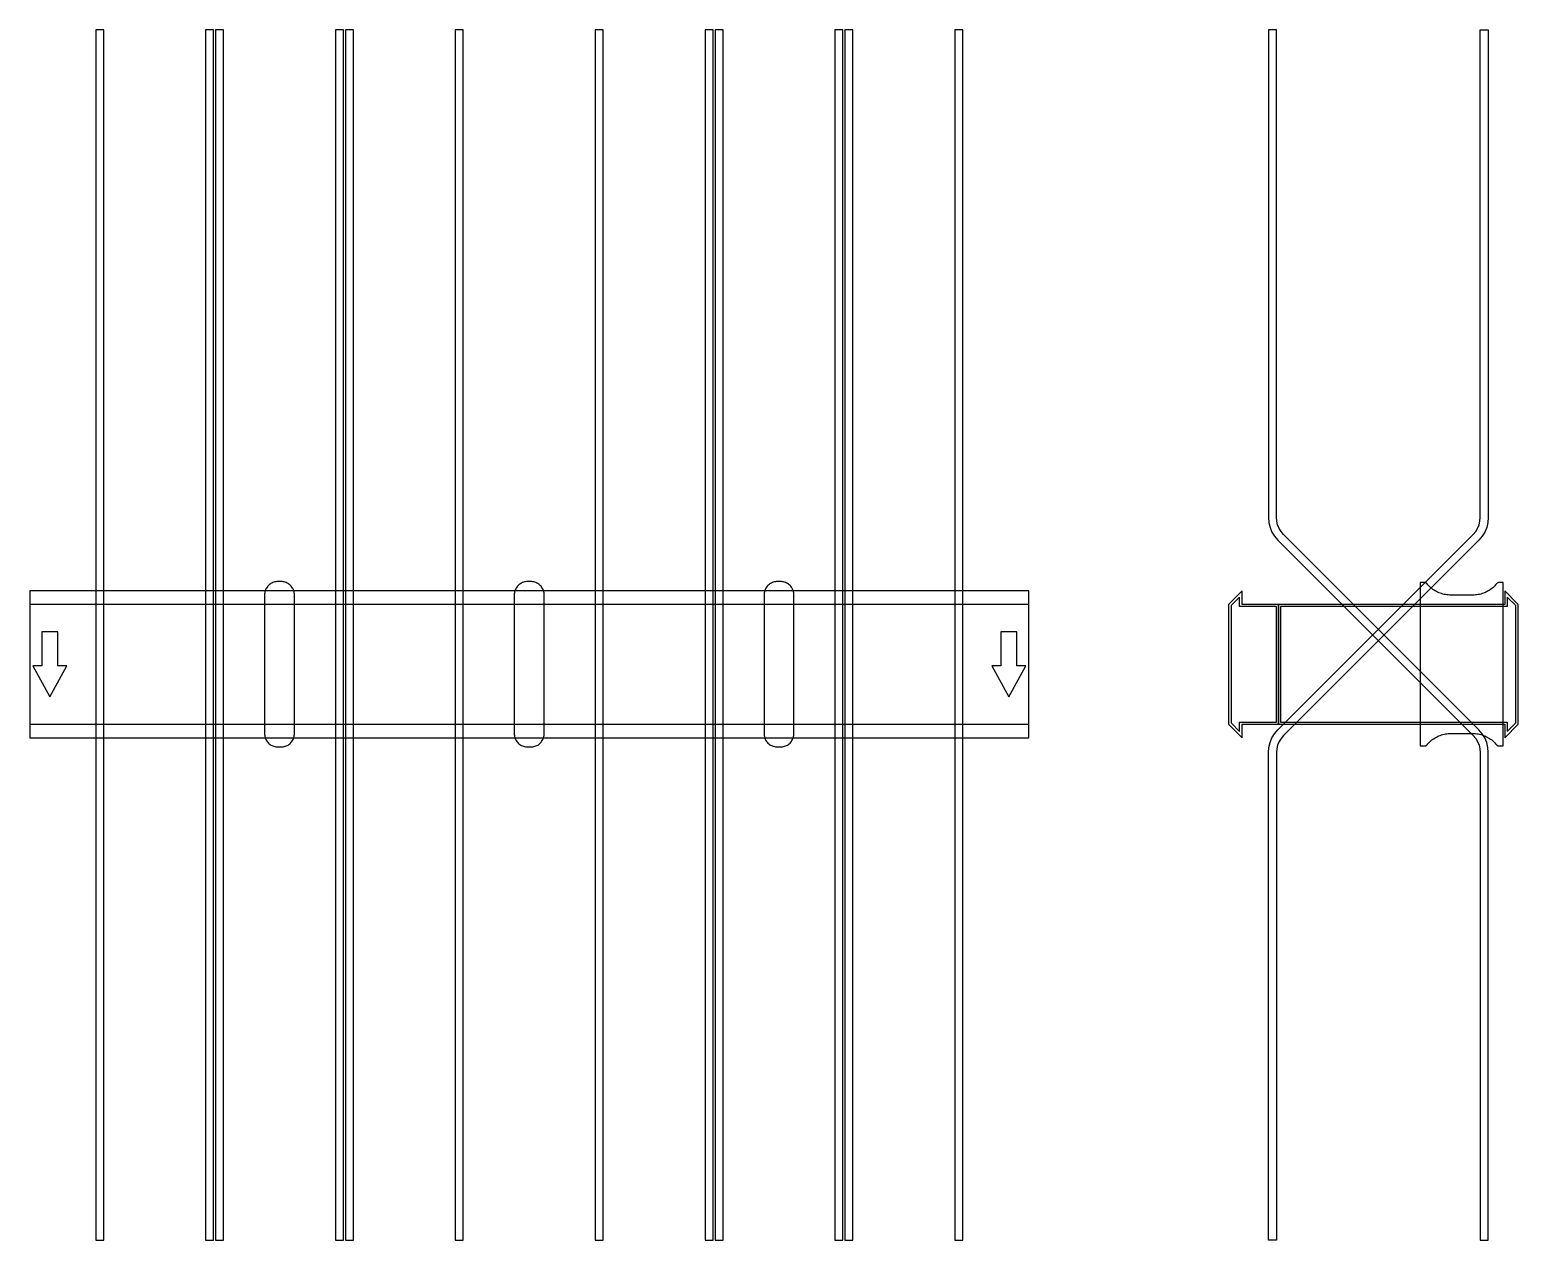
# Model space of a CAD drawing. Extents: x 0 to 1490, y -577 to 635.
import ezdxf

# ---------------------------------------------------------------- set-up
doc = ezdxf.new("R2010")
doc.units = 0
doc.layers.add('Halfen', color=7, linetype='CONTINUOUS')

msp = doc.modelspace()

# ---------------------------------------------------------------- linework, layer by layer
at = {"layer": 'Halfen', "color": 7}
for points in [[(74, -576.569), (74, 635.197), (66, 635.197), (66, -576.569)], [(184, -576.569), (184, 635.197), (176, 635.197), (176, -576.569)], [(194, -576.569), (194, 635.197), (186, 635.197), (186, -576.569)], [(314, -576.569), (314, 635.197), (306, 635.197), (306, -576.569)], [(324, -576.569), (324, 635.197), (316, 635.197), (316, -576.569)], [(434, -576.569), (434, 635.197), (426, 635.197), (426, -576.569)], [(574, -576.569), (574, 635.197), (566, 635.197), (566, -576.569)], [(684, -576.569), (684, 635.197), (676, 635.197), (676, -576.569)], [(694, -576.569), (694, 635.197), (686, 635.197), (686, -576.569)], [(814, -576.569), (814, 635.197), (806, 635.197), (806, -576.569)], [(824, -576.569), (824, 635.197), (816, 635.197), (816, -576.569)], [(934, -576.569), (934, 635.197), (926, 635.197), (926, -576.569)], [(1460, -576.569), (1460, -88.284), (1459.606, -83.278), (1458.434, -78.396), (1456.512, -73.757), (1453.889, -69.475), (1450.627, -65.657), (1255.029, 129.941), (1252.584, 132.805), (1250.616, 136.016), (1249.175, 139.495), (1248.295, 143.157), (1248, 146.912), (1248, 635.197), (1240, 635.197), (1240, 146.912), (1240.394, 141.906), (1241.566, 137.023), (1243.488, 132.384), (1246.111, 128.103), (1249.373, 124.284), (1444.971, -71.314), (1447.416, -74.177), (1449.384, -77.388), (1450.825, -80.868), (1451.705, -84.53), (1452, -88.284), (1452, -576.569)], [(1240, -576.569), (1240, -88.284), (1240.394, -83.278), (1241.566, -78.396), (1243.488, -73.757), (1246.111, -69.475), (1249.373, -65.657), (1444.971, 129.941), (1447.416, 132.805), (1449.384, 136.016), (1450.825, 139.495), (1451.705, 143.157), (1452, 146.912), (1452, 635.197), (1460, 635.197), (1460, 146.912), (1459.606, 141.906), (1458.434, 137.023), (1456.512, 132.384), (1453.889, 128.103), (1450.627, 124.284), (1255.029, -71.314), (1252.584, -74.177), (1250.616, -77.388), (1249.175, -80.868), (1248.295, -84.53), (1248, -88.284), (1248, -576.569)], [(265, -69.3), (265, -56.8), (265, 69.3), (264.958, 70.359), (264.834, 71.412), (264.627, 72.452), (264.339, 73.472), (263.972, 74.466), (263.529, 75.429), (263.011, 76.354), (262.422, 77.235), (261.765, 78.068), (261.046, 78.846), (260.268, 79.565), (259.435, 80.222), (258.554, 80.811), (257.629, 81.329), (256.666, 81.772), (255.672, 82.139), (254.652, 82.427), (253.612, 82.634), (252.559, 82.758), (251.5, 82.8), (248.5, 82.8), (247.441, 82.758), (246.388, 82.634), (245.348, 82.427), (244.328, 82.139), (243.334, 81.772), (242.371, 81.329), (241.446, 80.811), (240.565, 80.222), (239.732, 79.565), (238.954, 78.846), (238.235, 78.068), (237.578, 77.235), (236.989, 76.354), (236.471, 75.429), (236.028, 74.466), (235.661, 73.472), (235.373, 72.452), (235.166, 71.412), (235.042, 70.359), (235, 69.3), (235, -56.8), (235, -69.3), (235.042, -70.359), (235.166, -71.412), (235.373, -72.452), (235.661, -73.472), (236.028, -74.466), (236.471, -75.429), (236.989, -76.354), (237.578, -77.235), (238.235, -78.068), (238.954, -78.846), (239.732, -79.565), (240.565, -80.222), (241.446, -80.811), (242.371, -81.329), (243.334, -81.772), (244.328, -82.139), (245.348, -82.427), (246.388, -82.634), (247.441, -82.758), (248.5, -82.8), (251.5, -82.8), (252.559, -82.758), (253.612, -82.634), (254.652, -82.427), (255.672, -82.139), (256.666, -81.772), (257.629, -81.329), (258.554, -80.811), (259.435, -80.222), (260.268, -79.565), (261.046, -78.846), (261.765, -78.068), (262.422, -77.235), (263.011, -76.354), (263.529, -75.429), (263.972, -74.466), (264.339, -73.472), (264.627, -72.452), (264.834, -71.412), (264.958, -70.359), (265, -69.3)], [(515, -69.3), (515, -56.8), (515, 69.3), (514.958, 70.359), (514.834, 71.412), (514.627, 72.452), (514.339, 73.472), (513.972, 74.466), (513.529, 75.429), (513.011, 76.354), (512.422, 77.235), (511.765, 78.068), (511.046, 78.846), (510.268, 79.565), (509.435, 80.222), (508.554, 80.811), (507.629, 81.329), (506.666, 81.772), (505.672, 82.139), (504.652, 82.427), (503.612, 82.634), (502.559, 82.758), (501.5, 82.8), (498.5, 82.8), (497.441, 82.758), (496.388, 82.634), (495.348, 82.427), (494.328, 82.139), (493.334, 81.772), (492.371, 81.329), (491.446, 80.811), (490.565, 80.222), (489.732, 79.565), (488.954, 78.846), (488.235, 78.068), (487.578, 77.235), (486.989, 76.354), (486.471, 75.429), (486.028, 74.466), (485.661, 73.472), (485.373, 72.452), (485.166, 71.412), (485.042, 70.359), (485, 69.3), (485, -56.8), (485, -69.3), (485.042, -70.359), (485.166, -71.412), (485.373, -72.452), (485.661, -73.472), (486.028, -74.466), (486.471, -75.429), (486.989, -76.354), (487.578, -77.235), (488.235, -78.068), (488.954, -78.846), (489.732, -79.565), (490.565, -80.222), (491.446, -80.811), (492.371, -81.329), (493.334, -81.772), (494.328, -82.139), (495.348, -82.427), (496.388, -82.634), (497.441, -82.758), (498.5, -82.8), (501.5, -82.8), (502.559, -82.758), (503.612, -82.634), (504.652, -82.427), (505.672, -82.139), (506.666, -81.772), (507.629, -81.329), (508.554, -80.811), (509.435, -80.222), (510.268, -79.565), (511.046, -78.846), (511.765, -78.068), (512.422, -77.235), (513.011, -76.354), (513.529, -75.429), (513.972, -74.466), (514.339, -73.472), (514.627, -72.452), (514.834, -71.412), (514.958, -70.359), (515, -69.3)], [(765, -69.3), (765, -56.8), (765, 69.3), (764.958, 70.359), (764.834, 71.412), (764.627, 72.452), (764.339, 73.472), (763.972, 74.466), (763.529, 75.429), (763.011, 76.354), (762.422, 77.235), (761.765, 78.068), (761.046, 78.846), (760.268, 79.565), (759.435, 80.222), (758.554, 80.811), (757.629, 81.329), (756.666, 81.772), (755.672, 82.139), (754.652, 82.427), (753.612, 82.634), (752.559, 82.758), (751.5, 82.8), (748.5, 82.8), (747.441, 82.758), (746.388, 82.634), (745.348, 82.427), (744.328, 82.139), (743.334, 81.772), (742.371, 81.329), (741.446, 80.811), (740.565, 80.222), (739.732, 79.565), (738.954, 78.846), (738.235, 78.068), (737.578, 77.235), (736.989, 76.354), (736.471, 75.429), (736.028, 74.466), (735.661, 73.472), (735.373, 72.452), (735.166, 71.412), (735.042, 70.359), (735, 69.3), (735, -56.8), (735, -69.3), (735.042, -70.359), (735.166, -71.412), (735.373, -72.452), (735.661, -73.472), (736.028, -74.466), (736.471, -75.429), (736.989, -76.354), (737.578, -77.235), (738.235, -78.068), (738.954, -78.846), (739.732, -79.565), (740.565, -80.222), (741.446, -80.811), (742.371, -81.329), (743.334, -81.772), (744.328, -82.139), (745.348, -82.427), (746.388, -82.634), (747.441, -82.758), (748.5, -82.8), (751.5, -82.8), (752.559, -82.758), (753.612, -82.634), (754.652, -82.427), (755.672, -82.139), (756.666, -81.772), (757.629, -81.329), (758.554, -80.811), (759.435, -80.222), (760.268, -79.565), (761.046, -78.846), (761.765, -78.068), (762.422, -77.235), (763.011, -76.354), (763.529, -75.429), (763.972, -74.466), (764.339, -73.472), (764.627, -72.452), (764.834, -71.412), (764.958, -70.359), (765, -69.3)], [(1475, -81.8), (1475, 81.8), (1471, 81.8), (1470.846, 81.797), (1470.691, 81.786), (1470.538, 81.769), (1470.385, 81.746), (1470.234, 81.715), (1470.084, 81.678), (1469.936, 81.634), (1469.789, 81.584), (1469.646, 81.527), (1469.505, 81.464), (1469.366, 81.395), (1469.231, 81.32), (1469.1, 81.239), (1468.972, 81.153), (1468.848, 81.06), (1468.728, 80.963), (1468.613, 80.86), (1468.502, 80.752), (1468.397, 80.639), (1468.296, 80.522), (1467.41, 79.491), (1466.479, 78.5), (1465.505, 77.551), (1464.491, 76.646), (1463.437, 75.787), (1462.347, 74.975), (1461.222, 74.211), (1460.064, 73.499), (1458.876, 72.838), (1457.66, 72.23), (1456.418, 71.676), (1455.153, 71.178), (1453.867, 70.736), (1452.563, 70.351), (1451.243, 70.024), (1449.911, 69.756), (1448.567, 69.547), (1447.216, 69.397), (1445.859, 69.307), (1444.5, 69.277), (1422.5, 69.277), (1421.141, 69.307), (1419.784, 69.397), (1418.433, 69.547), (1417.089, 69.756), (1415.757, 70.024), (1414.437, 70.351), (1413.133, 70.736), (1411.847, 71.178), (1410.582, 71.676), (1409.34, 72.23), (1408.124, 72.838), (1406.936, 73.499), (1405.778, 74.211), (1404.653, 74.975), (1403.563, 75.787), (1402.509, 76.646), (1401.495, 77.551), (1400.521, 78.5), (1399.59, 79.491), (1398.704, 80.522), (1398.603, 80.639), (1398.498, 80.752), (1398.387, 80.86), (1398.272, 80.963), (1398.152, 81.06), (1398.028, 81.153), (1397.9, 81.239), (1397.769, 81.32), (1397.634, 81.395), (1397.495, 81.464), (1397.354, 81.527), (1397.211, 81.584), (1397.064, 81.634), (1396.916, 81.678), (1396.766, 81.715), (1396.615, 81.746), (1396.462, 81.769), (1396.309, 81.786), (1396.154, 81.797), (1396, 81.8), (1392, 81.8), (1392, -81.8), (1396, -81.8), (1396.154, -81.797), (1396.309, -81.786), (1396.462, -81.769), (1396.615, -81.746), (1396.766, -81.715), (1396.916, -81.678), (1397.064, -81.634), (1397.211, -81.584), (1397.354, -81.527), (1397.495, -81.464), (1397.634, -81.395), (1397.769, -81.32), (1397.9, -81.239), (1398.028, -81.153), (1398.152, -81.06), (1398.272, -80.963), (1398.387, -80.86), (1398.498, -80.752), (1398.603, -80.639), (1398.704, -80.522), (1399.59, -79.491), (1400.521, -78.5), (1401.495, -77.551), (1402.509, -76.646), (1403.563, -75.787), (1404.653, -74.975), (1405.778, -74.211), (1406.936, -73.499), (1408.124, -72.838), (1409.34, -72.23), (1410.582, -71.676), (1411.847, -71.178), (1413.133, -70.736), (1414.437, -70.351), (1415.757, -70.024), (1417.089, -69.756), (1418.433, -69.547), (1419.784, -69.397), (1421.141, -69.307), (1422.5, -69.277), (1444.5, -69.277), (1445.859, -69.307), (1447.216, -69.397), (1448.567, -69.547), (1449.911, -69.756), (1451.243, -70.024), (1452.563, -70.351), (1453.867, -70.736), (1455.153, -71.178), (1456.418, -71.676), (1457.66, -72.23), (1458.876, -72.838), (1460.064, -73.499), (1461.222, -74.211), (1462.347, -74.975), (1463.437, -75.787), (1464.491, -76.646), (1465.505, -77.551), (1466.479, -78.5), (1467.41, -79.491), (1468.296, -80.522), (1468.397, -80.639), (1468.502, -80.752), (1468.613, -80.86), (1468.728, -80.963), (1468.848, -81.06), (1468.972, -81.153), (1469.1, -81.239), (1469.231, -81.32), (1469.366, -81.395), (1469.505, -81.464), (1469.646, -81.527), (1469.789, -81.584), (1469.936, -81.634), (1470.084, -81.678), (1470.234, -81.715), (1470.385, -81.746), (1470.538, -81.769), (1470.691, -81.786), (1470.846, -81.797), (1471, -81.8)], [(0, -73.5), (1000, -73.5), (1000, 73.5), (0, 73.5)], [(0, -60), (1000, -60), (1000, 60), (0, 60)], [(1250, -60), (1250, 60), (1213.5, 60), (1213.5, 73.5), (1200, 60), (1200, -60), (1213.5, -73.5), (1213.5, -60)], [(1248, -58), (1248, 58), (1211, 58), (1211, 67.25), (1202.5, 58.75), (1202.5, -58.75), (1211, -67.25), (1211, -58)], [(1490, -60), (1490, 60), (1476.5, 73.5), (1476.5, 60), (1250, 60), (1250, -60), (1476.5, -60), (1476.5, -73.5)], [(1487.5, -58.75), (1487.5, 58.75), (1479, 67.25), (1479, 58), (1252, 58), (1252, -58), (1479, -58), (1479, -67.25)], [(20, -32.5), (37, -1.5), (28, -1.5), (28, 32.5), (12, 32.5), (12, -1.5), (3, -1.5)], [(980, -32.5), (997, -1.5), (988, -1.5), (988, 32.5), (972, 32.5), (972, -1.5), (963, -1.5)]]:
    msp.add_lwpolyline(points, close=True, dxfattribs=at)

doc.saveas('drawing.dxf')
